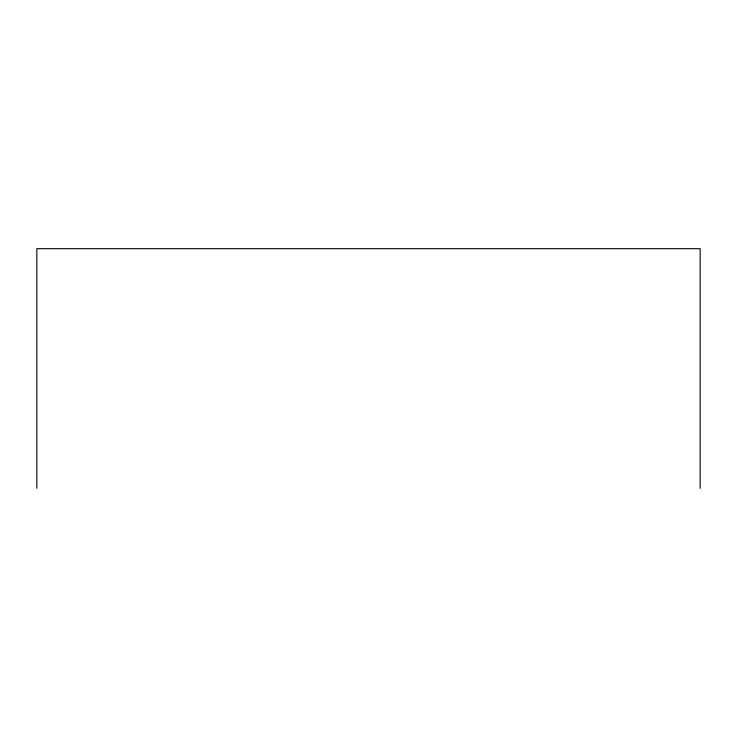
<?xml version="1.0" encoding="UTF-8"?>
<svg xmlns="http://www.w3.org/2000/svg" width="737" height="737" viewBox="0 0 737 737"><rect width="100%" height="100%" fill="white"/><g stroke="black" fill="none" stroke-linecap="round" stroke-linejoin="round"><path stroke-width="1.11" d="M700.15 488.318L700.15 248.682L36.85 248.682L36.85 488.318"/></g></svg>
